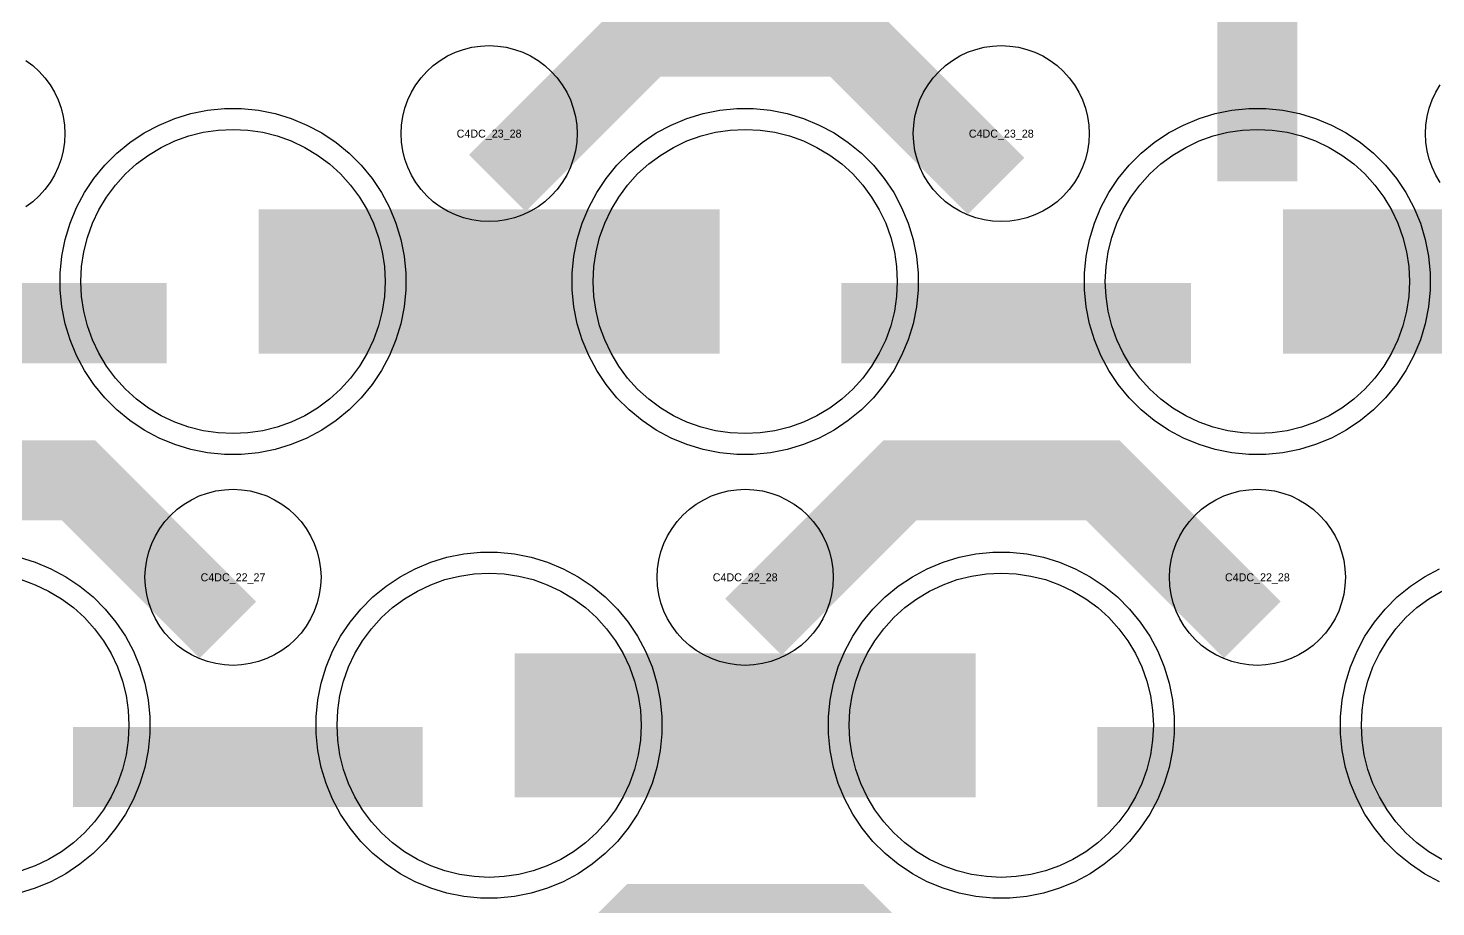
# Model space of a CAD drawing. Extents: x -11880 to 11880, y -14992 to 14992.
# Drawn here: x -3184 to -2744.2, y -11847.9 to -11573.5 of the extents above; entities that cross this region are included whole.
import ezdxf
from ezdxf.enums import TextEntityAlignment as Align

# ---------------------------------------------------------------- set-up
doc = ezdxf.new("R2010")
doc.units = 0
doc.header["$MEASUREMENT"] = 0
for name, color, linetype in [('GDS_775_DT_237', 138, 'CONTINUOUS'), ('RDL1_FS', 34, 'CONTINUOUS'), ('RDL_BS', 160, 'CONTINUOUS')]:
    doc.layers.add(name, color=color, linetype=linetype)

msp = doc.modelspace()

# ---------------------------------------------------------------- linework, layer by layer
at = {"layer": 'RDL1_FS', "color": 240, "true_color": 0xed1f24}
for points in [[(-3120, -11700.099), (-3124.657, -11699.87), (-3129.268, -11699.186), (-3133.791, -11698.054), (-3138.181, -11696.482), (-3142.395, -11694.49), (-3146.395, -11692.092), (-3150.14, -11689.314), (-3153.594, -11686.184), (-3156.724, -11682.73), (-3159.502, -11678.985), (-3161.9, -11674.985), (-3163.892, -11670.771), (-3165.464, -11666.381), (-3166.596, -11661.858), (-3167.28, -11657.247), (-3167.509, -11652.59), (-3167.28, -11647.933), (-3166.596, -11643.322), (-3165.464, -11638.799), (-3163.892, -11634.409), (-3161.9, -11630.195), (-3159.502, -11626.195), (-3156.724, -11622.45), (-3153.594, -11618.996), (-3150.14, -11615.866), (-3146.395, -11613.088), (-3142.395, -11610.69), (-3138.181, -11608.698), (-3133.791, -11607.126), (-3129.268, -11605.994), (-3124.657, -11605.31), (-3120, -11605.081), (-3115.343, -11605.31), (-3110.732, -11605.994), (-3106.209, -11607.126), (-3101.819, -11608.698), (-3097.605, -11610.69), (-3093.605, -11613.088), (-3089.86, -11615.866), (-3086.406, -11618.996), (-3083.276, -11622.45), (-3080.498, -11626.195), (-3078.1, -11630.195), (-3076.108, -11634.409), (-3074.536, -11638.799), (-3073.404, -11643.322), (-3072.72, -11647.933), (-3072.491, -11652.59), (-3072.72, -11657.247), (-3073.404, -11661.858), (-3074.536, -11666.381), (-3076.108, -11670.771), (-3078.1, -11674.985), (-3080.498, -11678.985), (-3083.276, -11682.73), (-3086.406, -11686.184), (-3089.86, -11689.314), (-3093.605, -11692.092), (-3097.605, -11694.49), (-3101.819, -11696.482), (-3106.209, -11698.054), (-3110.732, -11699.186), (-3115.343, -11699.87)], [(-2960, -11700.099), (-2964.657, -11699.87), (-2969.268, -11699.186), (-2973.791, -11698.054), (-2978.181, -11696.482), (-2982.395, -11694.49), (-2986.395, -11692.092), (-2990.14, -11689.314), (-2993.594, -11686.184), (-2996.724, -11682.73), (-2999.502, -11678.985), (-3001.9, -11674.985), (-3003.892, -11670.771), (-3005.464, -11666.381), (-3006.596, -11661.858), (-3007.28, -11657.247), (-3007.509, -11652.59), (-3007.28, -11647.933), (-3006.596, -11643.322), (-3005.464, -11638.799), (-3003.892, -11634.409), (-3001.9, -11630.195), (-2999.502, -11626.195), (-2996.724, -11622.45), (-2993.594, -11618.996), (-2990.14, -11615.866), (-2986.395, -11613.088), (-2982.395, -11610.69), (-2978.181, -11608.698), (-2973.791, -11607.126), (-2969.268, -11605.994), (-2964.657, -11605.31), (-2960, -11605.081), (-2955.343, -11605.31), (-2950.732, -11605.994), (-2946.209, -11607.126), (-2941.819, -11608.698), (-2937.605, -11610.69), (-2933.605, -11613.088), (-2929.86, -11615.866), (-2926.406, -11618.996), (-2923.276, -11622.45), (-2920.498, -11626.195), (-2918.1, -11630.195), (-2916.108, -11634.409), (-2914.536, -11638.799), (-2913.404, -11643.322), (-2912.72, -11647.933), (-2912.491, -11652.59), (-2912.72, -11657.247), (-2913.404, -11661.858), (-2914.536, -11666.381), (-2916.108, -11670.771), (-2918.1, -11674.985), (-2920.498, -11678.985), (-2923.276, -11682.73), (-2926.406, -11686.184), (-2929.86, -11689.314), (-2933.605, -11692.092), (-2937.605, -11694.49), (-2941.819, -11696.482), (-2946.209, -11698.054), (-2950.732, -11699.186), (-2955.343, -11699.87)], [(-2800, -11700.099), (-2804.657, -11699.87), (-2809.268, -11699.186), (-2813.791, -11698.054), (-2818.181, -11696.482), (-2822.395, -11694.49), (-2826.395, -11692.092), (-2830.14, -11689.314), (-2833.594, -11686.184), (-2836.724, -11682.73), (-2839.502, -11678.985), (-2841.9, -11674.985), (-2843.892, -11670.771), (-2845.464, -11666.381), (-2846.596, -11661.858), (-2847.28, -11657.247), (-2847.509, -11652.59), (-2847.28, -11647.933), (-2846.596, -11643.322), (-2845.464, -11638.799), (-2843.892, -11634.409), (-2841.9, -11630.195), (-2839.502, -11626.195), (-2836.724, -11622.45), (-2833.594, -11618.996), (-2830.14, -11615.866), (-2826.395, -11613.088), (-2822.395, -11610.69), (-2818.181, -11608.698), (-2813.791, -11607.126), (-2809.268, -11605.994), (-2804.657, -11605.31), (-2800, -11605.081), (-2795.343, -11605.31), (-2790.732, -11605.994), (-2786.209, -11607.126), (-2781.819, -11608.698), (-2777.605, -11610.69), (-2773.605, -11613.088), (-2769.86, -11615.866), (-2766.406, -11618.996), (-2763.276, -11622.45), (-2760.498, -11626.195), (-2758.1, -11630.195), (-2756.108, -11634.409), (-2754.536, -11638.799), (-2753.404, -11643.322), (-2752.72, -11647.933), (-2752.491, -11652.59), (-2752.72, -11657.247), (-2753.404, -11661.858), (-2754.536, -11666.381), (-2756.108, -11670.771), (-2758.1, -11674.985), (-2760.498, -11678.985), (-2763.276, -11682.73), (-2766.406, -11686.184), (-2769.86, -11689.314), (-2773.605, -11692.092), (-2777.605, -11694.49), (-2781.819, -11696.482), (-2786.209, -11698.054), (-2790.732, -11699.186), (-2795.343, -11699.87)]]:
    msp.add_lwpolyline(points, close=True, dxfattribs=at)
for points in [[(-3111.998, -11652.59, 45, 45, 0), (-3039.998, -11652.59, 45, 45, 0)], [(-3039.998, -11652.59, 45, 45, 0), (-2967.998, -11652.59, 45, 45, 0)], [(-2791.998, -11652.59, 45, 45, 0), (-2719.998, -11652.59, 45, 45, 0)]]:
    msp.add_lwpolyline(points, format="xyseb", dxfattribs=at)
at = {"layer": 'RDL1_FS'}
for points in [[(-3040, -11838.664), (-3044.657, -11838.435), (-3049.268, -11837.751), (-3053.791, -11836.619), (-3058.181, -11835.047), (-3062.395, -11833.055), (-3066.395, -11830.657), (-3070.14, -11827.879), (-3073.594, -11824.749), (-3076.724, -11821.295), (-3079.502, -11817.55), (-3081.9, -11813.55), (-3083.892, -11809.336), (-3085.464, -11804.946), (-3086.596, -11800.423), (-3087.28, -11795.812), (-3087.509, -11791.155), (-3087.28, -11786.498), (-3086.596, -11781.887), (-3085.464, -11777.364), (-3083.892, -11772.974), (-3081.9, -11768.76), (-3079.502, -11764.76), (-3076.724, -11761.015), (-3073.594, -11757.561), (-3070.14, -11754.431), (-3066.395, -11751.653), (-3062.395, -11749.255), (-3058.181, -11747.263), (-3053.791, -11745.691), (-3049.268, -11744.559), (-3044.657, -11743.875), (-3040, -11743.646), (-3035.343, -11743.875), (-3030.732, -11744.559), (-3026.209, -11745.691), (-3021.819, -11747.263), (-3017.605, -11749.255), (-3013.605, -11751.653), (-3009.86, -11754.431), (-3006.406, -11757.561), (-3003.276, -11761.015), (-3000.498, -11764.76), (-2998.1, -11768.76), (-2996.108, -11772.974), (-2994.536, -11777.364), (-2993.404, -11781.887), (-2992.72, -11786.498), (-2992.491, -11791.155), (-2992.72, -11795.812), (-2993.404, -11800.423), (-2994.536, -11804.946), (-2996.108, -11809.336), (-2998.1, -11813.55), (-3000.498, -11817.55), (-3003.276, -11821.295), (-3006.406, -11824.749), (-3009.86, -11827.879), (-3013.605, -11830.657), (-3017.605, -11833.055), (-3021.819, -11835.047), (-3026.209, -11836.619), (-3030.732, -11837.751), (-3035.343, -11838.435)], [(-2880, -11838.664), (-2884.657, -11838.435), (-2889.268, -11837.751), (-2893.791, -11836.619), (-2898.181, -11835.047), (-2902.395, -11833.055), (-2906.395, -11830.657), (-2910.14, -11827.879), (-2913.594, -11824.749), (-2916.724, -11821.295), (-2919.502, -11817.55), (-2921.9, -11813.55), (-2923.892, -11809.336), (-2925.464, -11804.946), (-2926.596, -11800.423), (-2927.28, -11795.812), (-2927.509, -11791.155), (-2927.28, -11786.498), (-2926.596, -11781.887), (-2925.464, -11777.364), (-2923.892, -11772.974), (-2921.9, -11768.76), (-2919.502, -11764.76), (-2916.724, -11761.015), (-2913.594, -11757.561), (-2910.14, -11754.431), (-2906.395, -11751.653), (-2902.395, -11749.255), (-2898.181, -11747.263), (-2893.791, -11745.691), (-2889.268, -11744.559), (-2884.657, -11743.875), (-2880, -11743.646), (-2875.343, -11743.875), (-2870.732, -11744.559), (-2866.209, -11745.691), (-2861.819, -11747.263), (-2857.605, -11749.255), (-2853.605, -11751.653), (-2849.86, -11754.431), (-2846.406, -11757.561), (-2843.276, -11761.015), (-2840.498, -11764.76), (-2838.1, -11768.76), (-2836.108, -11772.974), (-2834.536, -11777.364), (-2833.404, -11781.887), (-2832.72, -11786.498), (-2832.491, -11791.155), (-2832.72, -11795.812), (-2833.404, -11800.423), (-2834.536, -11804.946), (-2836.108, -11809.336), (-2838.1, -11813.55), (-2840.498, -11817.55), (-2843.276, -11821.295), (-2846.406, -11824.749), (-2849.86, -11827.879), (-2853.605, -11830.657), (-2857.605, -11833.055), (-2861.819, -11835.047), (-2866.209, -11836.619), (-2870.732, -11837.751), (-2875.343, -11838.435)]]:
    msp.add_lwpolyline(points, close=True, dxfattribs=at)
for points in [[(-3186.209, -11745.691), (-3181.819, -11747.263), (-3177.605, -11749.255), (-3173.605, -11751.653), (-3169.86, -11754.431), (-3166.406, -11757.561), (-3163.276, -11761.015), (-3160.498, -11764.76), (-3158.1, -11768.76), (-3156.108, -11772.974), (-3154.536, -11777.364), (-3153.404, -11781.887), (-3152.72, -11786.498), (-3152.491, -11791.155), (-3152.72, -11795.812), (-3153.404, -11800.423), (-3154.536, -11804.946), (-3156.108, -11809.336), (-3158.1, -11813.55), (-3160.498, -11817.55), (-3163.276, -11821.295), (-3166.406, -11824.749), (-3169.86, -11827.879), (-3173.605, -11830.657), (-3177.605, -11833.055), (-3181.819, -11835.047), (-3186.209, -11836.619)], [(-2742.395, -11833.055), (-2746.395, -11830.657), (-2750.14, -11827.879), (-2753.594, -11824.749), (-2756.724, -11821.295), (-2759.502, -11817.55), (-2761.9, -11813.55), (-2763.892, -11809.336), (-2765.464, -11804.946), (-2766.596, -11800.423), (-2767.28, -11795.812), (-2767.509, -11791.155), (-2767.28, -11786.498), (-2766.596, -11781.887), (-2765.464, -11777.364), (-2763.892, -11772.974), (-2761.9, -11768.76), (-2759.502, -11764.76), (-2756.724, -11761.015), (-2753.594, -11757.561), (-2750.14, -11754.431), (-2746.395, -11751.653), (-2742.395, -11749.255)]]:
    msp.add_lwpolyline(points, dxfattribs=at)
for points in [[(-3031.998, -11791.155, 45, 45, 0), (-2959.998, -11791.155, 45, 45, 0)], [(-2959.998, -11791.155, 45, 45, 0), (-2887.998, -11791.155, 45, 45, 0)]]:
    msp.add_lwpolyline(points, format="xyseb", dxfattribs=at)
at = {"layer": 'RDL_BS', "color": 240, "true_color": 0xed1f24}
for points in [[(-2800, -11621.315, 25, 25, 0), (-2800, -11514.538, 25, 25, 0)], [(-3249.984, -11665.603, 25, 25, 0), (-3140.719, -11665.603, 25, 25, 0)], [(-2929.984, -11665.603, 25, 25, 0), (-2820.719, -11665.603, 25, 25, 0)]]:
    msp.add_lwpolyline(points, format="xyseb", dxfattribs=at)
at = {"layer": 'RDL_BS'}
for points in [[(-2800, -11545.007, 25, 25, 0), (-2800, -11590.627, 25, 25, 0)], [(-3037.438, -11621.904, 25, 25, 0), (-2991.623, -11576.089, 25, 25, 0), (-2958.07, -11576.089, 25, 25, 0)], [(-2881.599, -11622.803, 25, 25, 0), (-2928.313, -11576.089, 25, 25, 0), (-2958.071, -11576.089, 25, 25, 0)], [(-3121.599, -11761.368, 25, 25, 0), (-3168.313, -11714.654, 25, 25, 0), (-3198.071, -11714.654, 25, 25, 0)], [(-2957.438, -11760.469, 25, 25, 0), (-2911.623, -11714.654, 25, 25, 0), (-2878.07, -11714.654, 25, 25, 0)], [(-2801.599, -11761.368, 25, 25, 0), (-2848.313, -11714.654, 25, 25, 0), (-2878.071, -11714.654, 25, 25, 0)], [(-3169.984, -11804.168, 25, 25, 0), (-3060.719, -11804.168, 25, 25, 0)], [(-2849.984, -11804.168, 25, 25, 0), (-2740.719, -11804.168, 25, 25, 0)], [(-3037.438, -11899.034, 25, 25, 0), (-2991.623, -11853.219, 25, 25, 0), (-2958.07, -11853.219, 25, 25, 0)], [(-2881.599, -11899.933, 25, 25, 0), (-2928.313, -11853.219, 25, 25, 0), (-2958.071, -11853.219, 25, 25, 0)]]:
    msp.add_lwpolyline(points, format="xyseb", dxfattribs=at)
for points in [[(-3040, -11633.896), (-3042.693, -11633.764), (-3045.365, -11633.368), (-3047.984, -11632.711), (-3050.519, -11631.804), (-3052.956, -11630.652), (-3055.28, -11629.259), (-3057.443, -11627.656), (-3059.442, -11625.844), (-3061.254, -11623.845), (-3062.857, -11621.682), (-3064.25, -11619.358), (-3065.402, -11616.921), (-3066.309, -11614.386), (-3066.966, -11611.767), (-3067.362, -11609.095), (-3067.494, -11606.402), (-3067.362, -11603.709), (-3066.966, -11601.037), (-3066.309, -11598.418), (-3065.402, -11595.883), (-3064.25, -11593.446), (-3062.857, -11591.122), (-3061.254, -11588.959), (-3059.442, -11586.96), (-3057.443, -11585.148), (-3055.28, -11583.545), (-3052.956, -11582.152), (-3050.519, -11581), (-3047.984, -11580.093), (-3045.365, -11579.436), (-3042.693, -11579.04), (-3040, -11578.908), (-3037.307, -11579.04), (-3034.635, -11579.436), (-3032.016, -11580.093), (-3029.481, -11581), (-3027.044, -11582.152), (-3024.72, -11583.545), (-3022.557, -11585.148), (-3020.558, -11586.96), (-3018.746, -11588.959), (-3017.143, -11591.122), (-3015.75, -11593.446), (-3014.598, -11595.883), (-3013.691, -11598.418), (-3013.034, -11601.037), (-3012.638, -11603.709), (-3012.506, -11606.402), (-3012.638, -11609.095), (-3013.034, -11611.767), (-3013.691, -11614.386), (-3014.598, -11616.921), (-3015.75, -11619.358), (-3017.143, -11621.682), (-3018.746, -11623.845), (-3020.558, -11625.844), (-3022.557, -11627.656), (-3024.72, -11629.259), (-3027.044, -11630.652), (-3029.481, -11631.804), (-3032.016, -11632.711), (-3034.635, -11633.368), (-3037.307, -11633.764)], [(-2880, -11633.896), (-2882.693, -11633.764), (-2885.365, -11633.368), (-2887.984, -11632.711), (-2890.519, -11631.804), (-2892.956, -11630.652), (-2895.28, -11629.259), (-2897.443, -11627.656), (-2899.442, -11625.844), (-2901.254, -11623.845), (-2902.857, -11621.682), (-2904.25, -11619.358), (-2905.402, -11616.921), (-2906.309, -11614.386), (-2906.966, -11611.767), (-2907.362, -11609.095), (-2907.494, -11606.402), (-2907.362, -11603.709), (-2906.966, -11601.037), (-2906.309, -11598.418), (-2905.402, -11595.883), (-2904.25, -11593.446), (-2902.857, -11591.122), (-2901.254, -11588.959), (-2899.442, -11586.96), (-2897.443, -11585.148), (-2895.28, -11583.545), (-2892.956, -11582.152), (-2890.519, -11581), (-2887.984, -11580.093), (-2885.365, -11579.436), (-2882.693, -11579.04), (-2880, -11578.908), (-2877.307, -11579.04), (-2874.635, -11579.436), (-2872.016, -11580.093), (-2869.481, -11581), (-2867.044, -11582.152), (-2864.72, -11583.545), (-2862.557, -11585.148), (-2860.558, -11586.96), (-2858.746, -11588.959), (-2857.143, -11591.122), (-2855.75, -11593.446), (-2854.598, -11595.883), (-2853.691, -11598.418), (-2853.034, -11601.037), (-2852.638, -11603.709), (-2852.506, -11606.402), (-2852.638, -11609.095), (-2853.034, -11611.767), (-2853.691, -11614.386), (-2854.598, -11616.921), (-2855.75, -11619.358), (-2857.143, -11621.682), (-2858.746, -11623.845), (-2860.558, -11625.844), (-2862.557, -11627.656), (-2864.72, -11629.259), (-2867.044, -11630.652), (-2869.481, -11631.804), (-2872.016, -11632.711), (-2874.635, -11633.368), (-2877.307, -11633.764)], [(-3120, -11772.461), (-3122.693, -11772.329), (-3125.365, -11771.933), (-3127.984, -11771.276), (-3130.519, -11770.369), (-3132.956, -11769.217), (-3135.28, -11767.824), (-3137.443, -11766.221), (-3139.442, -11764.409), (-3141.254, -11762.41), (-3142.857, -11760.247), (-3144.25, -11757.923), (-3145.402, -11755.486), (-3146.309, -11752.951), (-3146.966, -11750.332), (-3147.362, -11747.66), (-3147.494, -11744.967), (-3147.362, -11742.274), (-3146.966, -11739.602), (-3146.309, -11736.983), (-3145.402, -11734.448), (-3144.25, -11732.011), (-3142.857, -11729.687), (-3141.254, -11727.524), (-3139.442, -11725.525), (-3137.443, -11723.713), (-3135.28, -11722.11), (-3132.956, -11720.717), (-3130.519, -11719.565), (-3127.984, -11718.658), (-3125.365, -11718.001), (-3122.693, -11717.605), (-3120, -11717.473), (-3117.307, -11717.605), (-3114.635, -11718.001), (-3112.016, -11718.658), (-3109.481, -11719.565), (-3107.044, -11720.717), (-3104.72, -11722.11), (-3102.557, -11723.713), (-3100.558, -11725.525), (-3098.746, -11727.524), (-3097.143, -11729.687), (-3095.75, -11732.011), (-3094.598, -11734.448), (-3093.691, -11736.983), (-3093.034, -11739.602), (-3092.638, -11742.274), (-3092.506, -11744.967), (-3092.638, -11747.66), (-3093.034, -11750.332), (-3093.691, -11752.951), (-3094.598, -11755.486), (-3095.75, -11757.923), (-3097.143, -11760.247), (-3098.746, -11762.41), (-3100.558, -11764.409), (-3102.557, -11766.221), (-3104.72, -11767.824), (-3107.044, -11769.217), (-3109.481, -11770.369), (-3112.016, -11771.276), (-3114.635, -11771.933), (-3117.307, -11772.329)], [(-2960, -11772.461), (-2962.693, -11772.329), (-2965.365, -11771.933), (-2967.984, -11771.276), (-2970.519, -11770.369), (-2972.956, -11769.217), (-2975.28, -11767.824), (-2977.443, -11766.221), (-2979.442, -11764.409), (-2981.254, -11762.41), (-2982.857, -11760.247), (-2984.25, -11757.923), (-2985.402, -11755.486), (-2986.309, -11752.951), (-2986.966, -11750.332), (-2987.362, -11747.66), (-2987.494, -11744.967), (-2987.362, -11742.274), (-2986.966, -11739.602), (-2986.309, -11736.983), (-2985.402, -11734.448), (-2984.25, -11732.011), (-2982.857, -11729.687), (-2981.254, -11727.524), (-2979.442, -11725.525), (-2977.443, -11723.713), (-2975.28, -11722.11), (-2972.956, -11720.717), (-2970.519, -11719.565), (-2967.984, -11718.658), (-2965.365, -11718.001), (-2962.693, -11717.605), (-2960, -11717.473), (-2957.307, -11717.605), (-2954.635, -11718.001), (-2952.016, -11718.658), (-2949.481, -11719.565), (-2947.044, -11720.717), (-2944.72, -11722.11), (-2942.557, -11723.713), (-2940.558, -11725.525), (-2938.746, -11727.524), (-2937.143, -11729.687), (-2935.75, -11732.011), (-2934.598, -11734.448), (-2933.691, -11736.983), (-2933.034, -11739.602), (-2932.638, -11742.274), (-2932.506, -11744.967), (-2932.638, -11747.66), (-2933.034, -11750.332), (-2933.691, -11752.951), (-2934.598, -11755.486), (-2935.75, -11757.923), (-2937.143, -11760.247), (-2938.746, -11762.41), (-2940.558, -11764.409), (-2942.557, -11766.221), (-2944.72, -11767.824), (-2947.044, -11769.217), (-2949.481, -11770.369), (-2952.016, -11771.276), (-2954.635, -11771.933), (-2957.307, -11772.329)], [(-2800, -11772.461), (-2802.693, -11772.329), (-2805.365, -11771.933), (-2807.984, -11771.276), (-2810.519, -11770.369), (-2812.956, -11769.217), (-2815.28, -11767.824), (-2817.443, -11766.221), (-2819.442, -11764.409), (-2821.254, -11762.41), (-2822.857, -11760.247), (-2824.25, -11757.923), (-2825.402, -11755.486), (-2826.309, -11752.951), (-2826.966, -11750.332), (-2827.362, -11747.66), (-2827.494, -11744.967), (-2827.362, -11742.274), (-2826.966, -11739.602), (-2826.309, -11736.983), (-2825.402, -11734.448), (-2824.25, -11732.011), (-2822.857, -11729.687), (-2821.254, -11727.524), (-2819.442, -11725.525), (-2817.443, -11723.713), (-2815.28, -11722.11), (-2812.956, -11720.717), (-2810.519, -11719.565), (-2807.984, -11718.658), (-2805.365, -11718.001), (-2802.693, -11717.605), (-2800, -11717.473), (-2797.307, -11717.605), (-2794.635, -11718.001), (-2792.016, -11718.658), (-2789.481, -11719.565), (-2787.044, -11720.717), (-2784.72, -11722.11), (-2782.557, -11723.713), (-2780.558, -11725.525), (-2778.746, -11727.524), (-2777.143, -11729.687), (-2775.75, -11732.011), (-2774.598, -11734.448), (-2773.691, -11736.983), (-2773.034, -11739.602), (-2772.638, -11742.274), (-2772.506, -11744.967), (-2772.638, -11747.66), (-2773.034, -11750.332), (-2773.691, -11752.951), (-2774.598, -11755.486), (-2775.75, -11757.923), (-2777.143, -11760.247), (-2778.746, -11762.41), (-2780.558, -11764.409), (-2782.557, -11766.221), (-2784.72, -11767.824), (-2787.044, -11769.217), (-2789.481, -11770.369), (-2792.016, -11771.276), (-2794.635, -11771.933), (-2797.307, -11772.329)], [(-3042.644, -11845.155), (-3047.938, -11844.638), (-3053.165, -11843.592), (-3058.205, -11842.061), (-3063.115, -11840.03), (-3067.777, -11837.538), (-3072.191, -11834.591), (-3076.292, -11831.229), (-3080.074, -11827.447), (-3083.436, -11823.346), (-3086.383, -11818.932), (-3088.875, -11814.27), (-3090.906, -11809.36), (-3092.437, -11804.32), (-3093.483, -11799.093), (-3094, -11793.799), (-3094, -11788.511), (-3093.483, -11783.217), (-3092.437, -11777.99), (-3090.906, -11772.95), (-3088.875, -11768.04), (-3086.383, -11763.378), (-3083.436, -11758.964), (-3080.074, -11754.863), (-3076.292, -11751.081), (-3072.191, -11747.719), (-3067.777, -11744.772), (-3063.115, -11742.28), (-3058.205, -11740.249), (-3053.165, -11738.718), (-3047.938, -11737.672), (-3042.644, -11737.155), (-3037.356, -11737.155), (-3032.062, -11737.672), (-3026.835, -11738.718), (-3021.795, -11740.249), (-3016.885, -11742.28), (-3012.223, -11744.772), (-3007.809, -11747.719), (-3003.708, -11751.081), (-2999.926, -11754.863), (-2996.564, -11758.964), (-2993.617, -11763.378), (-2991.125, -11768.04), (-2989.094, -11772.95), (-2987.563, -11777.99), (-2986.517, -11783.217), (-2986, -11788.511), (-2986, -11793.799), (-2986.517, -11799.093), (-2987.563, -11804.32), (-2989.094, -11809.36), (-2991.125, -11814.27), (-2993.617, -11818.932), (-2996.564, -11823.346), (-2999.926, -11827.447), (-3003.708, -11831.229), (-3007.809, -11834.591), (-3012.223, -11837.538), (-3016.885, -11840.03), (-3021.795, -11842.061), (-3026.835, -11843.592), (-3032.062, -11844.638), (-3037.356, -11845.155)], [(-2882.644, -11845.155), (-2887.938, -11844.638), (-2893.165, -11843.592), (-2898.205, -11842.061), (-2903.115, -11840.03), (-2907.777, -11837.538), (-2912.191, -11834.591), (-2916.292, -11831.229), (-2920.074, -11827.447), (-2923.436, -11823.346), (-2926.383, -11818.932), (-2928.875, -11814.27), (-2930.906, -11809.36), (-2932.437, -11804.32), (-2933.483, -11799.093), (-2934, -11793.799), (-2934, -11788.511), (-2933.483, -11783.217), (-2932.437, -11777.99), (-2930.906, -11772.95), (-2928.875, -11768.04), (-2926.383, -11763.378), (-2923.436, -11758.964), (-2920.074, -11754.863), (-2916.292, -11751.081), (-2912.191, -11747.719), (-2907.777, -11744.772), (-2903.115, -11742.28), (-2898.205, -11740.249), (-2893.165, -11738.718), (-2887.938, -11737.672), (-2882.644, -11737.155), (-2877.356, -11737.155), (-2872.062, -11737.672), (-2866.835, -11738.718), (-2861.795, -11740.249), (-2856.885, -11742.28), (-2852.223, -11744.772), (-2847.809, -11747.719), (-2843.708, -11751.081), (-2839.926, -11754.863), (-2836.564, -11758.964), (-2833.617, -11763.378), (-2831.125, -11768.04), (-2829.094, -11772.95), (-2827.563, -11777.99), (-2826.517, -11783.217), (-2826, -11788.511), (-2826, -11793.799), (-2826.517, -11799.093), (-2827.563, -11804.32), (-2829.094, -11809.36), (-2831.125, -11814.27), (-2833.617, -11818.932), (-2836.564, -11823.346), (-2839.926, -11827.447), (-2843.708, -11831.229), (-2847.809, -11834.591), (-2852.223, -11837.538), (-2856.885, -11840.03), (-2861.795, -11842.061), (-2866.835, -11843.592), (-2872.062, -11844.638), (-2877.356, -11845.155)]]:
    msp.add_lwpolyline(points, close=True, dxfattribs=at)
for points in [[(-3184.72, -11583.545), (-3182.557, -11585.148), (-3180.558, -11586.96), (-3178.746, -11588.959), (-3177.143, -11591.122), (-3175.75, -11593.446), (-3174.598, -11595.883), (-3173.691, -11598.418), (-3173.034, -11601.037), (-3172.638, -11603.709), (-3172.506, -11606.402), (-3172.638, -11609.095), (-3173.034, -11611.767), (-3173.691, -11614.386), (-3174.598, -11616.921), (-3175.75, -11619.358), (-3177.143, -11621.682), (-3178.746, -11623.845), (-3180.558, -11625.844), (-3182.557, -11627.656), (-3184.72, -11629.259)], [(-2742.857, -11621.682), (-2744.25, -11619.358), (-2745.402, -11616.921), (-2746.309, -11614.386), (-2746.966, -11611.767), (-2747.362, -11609.095), (-2747.494, -11606.402), (-2747.362, -11603.709), (-2746.966, -11601.037), (-2746.309, -11598.418), (-2745.402, -11595.883), (-2744.25, -11593.446), (-2742.857, -11591.122)], [(-3186.835, -11738.718), (-3181.795, -11740.249), (-3176.885, -11742.28), (-3172.223, -11744.772), (-3167.809, -11747.719), (-3163.708, -11751.081), (-3159.926, -11754.863), (-3156.564, -11758.964), (-3153.617, -11763.378), (-3151.125, -11768.04), (-3149.094, -11772.95), (-3147.563, -11777.99), (-3146.517, -11783.217), (-3146, -11788.511), (-3146, -11793.799), (-3146.517, -11799.093), (-3147.563, -11804.32), (-3149.094, -11809.36), (-3151.125, -11814.27), (-3153.617, -11818.932), (-3156.564, -11823.346), (-3159.926, -11827.447), (-3163.708, -11831.229), (-3167.809, -11834.591), (-3172.223, -11837.538), (-3176.885, -11840.03), (-3181.795, -11842.061), (-3186.835, -11843.592)], [(-2743.115, -11840.03), (-2747.777, -11837.538), (-2752.191, -11834.591), (-2756.292, -11831.229), (-2760.074, -11827.447), (-2763.436, -11823.346), (-2766.383, -11818.932), (-2768.875, -11814.27), (-2770.906, -11809.36), (-2772.437, -11804.32), (-2773.483, -11799.093), (-2774, -11793.799), (-2774, -11788.511), (-2773.483, -11783.217), (-2772.437, -11777.99), (-2770.906, -11772.95), (-2768.875, -11768.04), (-2766.383, -11763.378), (-2763.436, -11758.964), (-2760.074, -11754.863), (-2756.292, -11751.081), (-2752.191, -11747.719), (-2747.777, -11744.772), (-2743.115, -11742.28)]]:
    msp.add_lwpolyline(points, dxfattribs=at)
at = {"layer": 'RDL_BS', "color": 240, "true_color": 0xed1f24}
for points in [[(-3122.644, -11706.59), (-3127.938, -11706.073), (-3133.165, -11705.027), (-3138.205, -11703.496), (-3143.115, -11701.465), (-3147.777, -11698.973), (-3152.191, -11696.026), (-3156.292, -11692.664), (-3160.074, -11688.882), (-3163.436, -11684.781), (-3166.383, -11680.367), (-3168.875, -11675.705), (-3170.906, -11670.795), (-3172.437, -11665.755), (-3173.483, -11660.528), (-3174, -11655.234), (-3174, -11649.946), (-3173.483, -11644.652), (-3172.437, -11639.425), (-3170.906, -11634.385), (-3168.875, -11629.475), (-3166.383, -11624.813), (-3163.436, -11620.399), (-3160.074, -11616.298), (-3156.292, -11612.516), (-3152.191, -11609.154), (-3147.777, -11606.207), (-3143.115, -11603.715), (-3138.205, -11601.684), (-3133.165, -11600.153), (-3127.938, -11599.107), (-3122.644, -11598.59), (-3117.356, -11598.59), (-3112.062, -11599.107), (-3106.835, -11600.153), (-3101.795, -11601.684), (-3096.885, -11603.715), (-3092.223, -11606.207), (-3087.809, -11609.154), (-3083.708, -11612.516), (-3079.926, -11616.298), (-3076.564, -11620.399), (-3073.617, -11624.813), (-3071.125, -11629.475), (-3069.094, -11634.385), (-3067.563, -11639.425), (-3066.517, -11644.652), (-3066, -11649.946), (-3066, -11655.234), (-3066.517, -11660.528), (-3067.563, -11665.755), (-3069.094, -11670.795), (-3071.125, -11675.705), (-3073.617, -11680.367), (-3076.564, -11684.781), (-3079.926, -11688.882), (-3083.708, -11692.664), (-3087.809, -11696.026), (-3092.223, -11698.973), (-3096.885, -11701.465), (-3101.795, -11703.496), (-3106.835, -11705.027), (-3112.062, -11706.073), (-3117.356, -11706.59)], [(-2962.644, -11706.59), (-2967.938, -11706.073), (-2973.165, -11705.027), (-2978.205, -11703.496), (-2983.115, -11701.465), (-2987.777, -11698.973), (-2992.191, -11696.026), (-2996.292, -11692.664), (-3000.074, -11688.882), (-3003.436, -11684.781), (-3006.383, -11680.367), (-3008.875, -11675.705), (-3010.906, -11670.795), (-3012.437, -11665.755), (-3013.483, -11660.528), (-3014, -11655.234), (-3014, -11649.946), (-3013.483, -11644.652), (-3012.437, -11639.425), (-3010.906, -11634.385), (-3008.875, -11629.475), (-3006.383, -11624.813), (-3003.436, -11620.399), (-3000.074, -11616.298), (-2996.292, -11612.516), (-2992.191, -11609.154), (-2987.777, -11606.207), (-2983.115, -11603.715), (-2978.205, -11601.684), (-2973.165, -11600.153), (-2967.938, -11599.107), (-2962.644, -11598.59), (-2957.356, -11598.59), (-2952.062, -11599.107), (-2946.835, -11600.153), (-2941.795, -11601.684), (-2936.885, -11603.715), (-2932.223, -11606.207), (-2927.809, -11609.154), (-2923.708, -11612.516), (-2919.926, -11616.298), (-2916.564, -11620.399), (-2913.617, -11624.813), (-2911.125, -11629.475), (-2909.094, -11634.385), (-2907.563, -11639.425), (-2906.517, -11644.652), (-2906, -11649.946), (-2906, -11655.234), (-2906.517, -11660.528), (-2907.563, -11665.755), (-2909.094, -11670.795), (-2911.125, -11675.705), (-2913.617, -11680.367), (-2916.564, -11684.781), (-2919.926, -11688.882), (-2923.708, -11692.664), (-2927.809, -11696.026), (-2932.223, -11698.973), (-2936.885, -11701.465), (-2941.795, -11703.496), (-2946.835, -11705.027), (-2952.062, -11706.073), (-2957.356, -11706.59)], [(-2802.644, -11706.59), (-2807.938, -11706.073), (-2813.165, -11705.027), (-2818.205, -11703.496), (-2823.115, -11701.465), (-2827.777, -11698.973), (-2832.191, -11696.026), (-2836.292, -11692.664), (-2840.074, -11688.882), (-2843.436, -11684.781), (-2846.383, -11680.367), (-2848.875, -11675.705), (-2850.906, -11670.795), (-2852.437, -11665.755), (-2853.483, -11660.528), (-2854, -11655.234), (-2854, -11649.946), (-2853.483, -11644.652), (-2852.437, -11639.425), (-2850.906, -11634.385), (-2848.875, -11629.475), (-2846.383, -11624.813), (-2843.436, -11620.399), (-2840.074, -11616.298), (-2836.292, -11612.516), (-2832.191, -11609.154), (-2827.777, -11606.207), (-2823.115, -11603.715), (-2818.205, -11601.684), (-2813.165, -11600.153), (-2807.938, -11599.107), (-2802.644, -11598.59), (-2797.356, -11598.59), (-2792.062, -11599.107), (-2786.835, -11600.153), (-2781.795, -11601.684), (-2776.885, -11603.715), (-2772.223, -11606.207), (-2767.809, -11609.154), (-2763.708, -11612.516), (-2759.926, -11616.298), (-2756.564, -11620.399), (-2753.617, -11624.813), (-2751.125, -11629.475), (-2749.094, -11634.385), (-2747.563, -11639.425), (-2746.517, -11644.652), (-2746, -11649.946), (-2746, -11655.234), (-2746.517, -11660.528), (-2747.563, -11665.755), (-2749.094, -11670.795), (-2751.125, -11675.705), (-2753.617, -11680.367), (-2756.564, -11684.781), (-2759.926, -11688.882), (-2763.708, -11692.664), (-2767.809, -11696.026), (-2772.223, -11698.973), (-2776.885, -11701.465), (-2781.795, -11703.496), (-2786.835, -11705.027), (-2792.062, -11706.073), (-2797.356, -11706.59)]]:
    msp.add_lwpolyline(points, close=True, dxfattribs=at)

# ---------------------------------------------------------------- texts
at = {"layer": 'GDS_775_DT_237'}
for s, p in [('C4DC_23_28', (-3040, -11606.402)), ('C4DC_23_28', (-3040, -11606.402)), ('C4DC_23_28', (-2880, -11606.402)), ('C4DC_23_28', (-2880, -11606.402)), ('C4DC_22_27', (-3120, -11744.967)), ('C4DC_22_27', (-3120, -11744.967)), ('C4DC_22_28', (-2960, -11744.967)), ('C4DC_22_28', (-2960, -11744.967)), ('C4DC_22_28', (-2800, -11744.967)), ('C4DC_22_28', (-2800, -11744.967))]:
    msp.add_text(s, height=2.5, dxfattribs=at).set_placement(p, align=Align.MIDDLE_CENTER)

doc.saveas('drawing.dxf')
